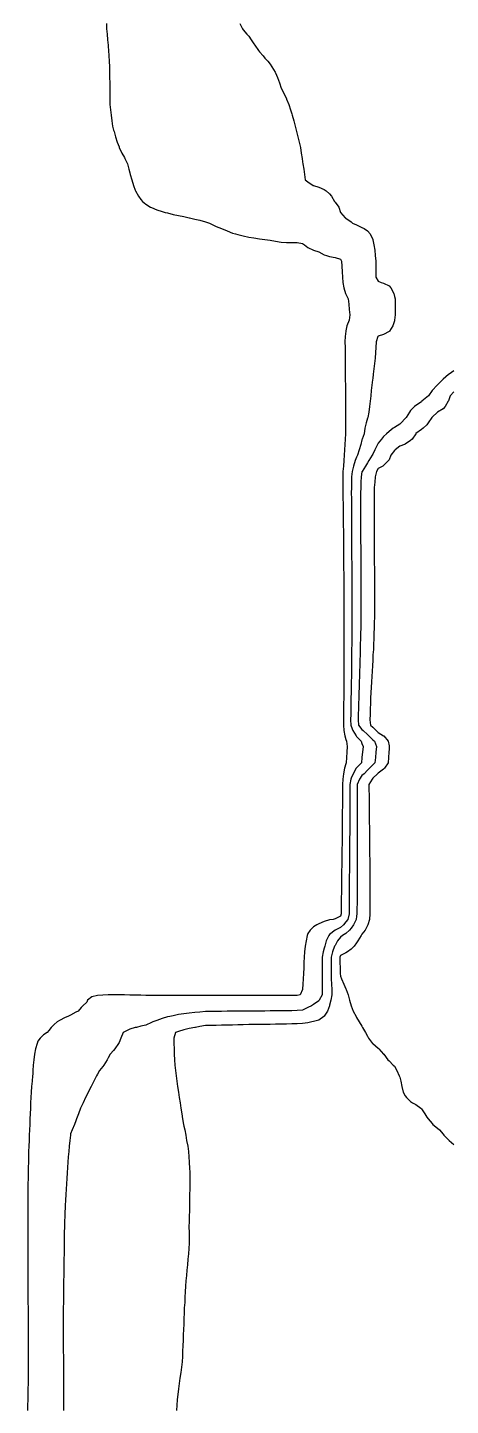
# Model space of a CAD drawing. Header units: inches. Extents: x -13671948.9 to -13671906.2, y 5686257.7 to 5686300.4.
# Drawn here: x -13671926.93 to -13671923.66, y 5686271.79 to 5686282.44 of the extents above; entities that cross this region are included whole.
import ezdxf

# ---------------------------------------------------------------- set-up
doc = ezdxf.new("R2010")
doc.units = ezdxf.units.IN
doc.header["$MEASUREMENT"] = 0

msp = doc.modelspace()

# ---------------------------------------------------------------- linework, layer by layer
for points in [[(-13671926.317, 5686282.472), (-13671926.318, 5686282.43), (-13671926.314, 5686282.389), (-13671926.31, 5686282.347), (-13671926.306, 5686282.305), (-13671926.305, 5686282.294), (-13671926.303, 5686282.264), (-13671926.3, 5686282.222), (-13671926.298, 5686282.18), (-13671926.295, 5686282.138), (-13671926.294, 5686282.097), (-13671926.294, 5686282.055), (-13671926.293, 5686282.013), (-13671926.293, 5686281.972), (-13671926.292, 5686281.93), (-13671926.291, 5686281.888), (-13671926.291, 5686281.847), (-13671926.287, 5686281.805), (-13671926.282, 5686281.763), (-13671926.277, 5686281.721), (-13671926.271, 5686281.68), (-13671926.263, 5686281.647), (-13671926.26, 5686281.638), (-13671926.249, 5686281.596), (-13671926.235, 5686281.555), (-13671926.221, 5686281.519), (-13671926.219, 5686281.513), (-13671926.199, 5686281.471), (-13671926.179, 5686281.436), (-13671926.176, 5686281.43), (-13671926.156, 5686281.388), (-13671926.146, 5686281.346), (-13671926.138, 5686281.319), (-13671926.134, 5686281.305), (-13671926.123, 5686281.263), (-13671926.11, 5686281.221), (-13671926.096, 5686281.184), (-13671926.094, 5686281.179), (-13671926.072, 5686281.138), (-13671926.054, 5686281.112), (-13671926.04, 5686281.096), (-13671926.013, 5686281.076), (-13671925.977, 5686281.054), (-13671925.971, 5686281.051), (-13671925.929, 5686281.033), (-13671925.888, 5686281.019), (-13671925.864, 5686281.013), (-13671925.846, 5686281.008), (-13671925.804, 5686280.997), (-13671925.763, 5686280.988), (-13671925.721, 5686280.98), (-13671925.679, 5686280.971), (-13671925.677, 5686280.971), (-13671925.637, 5686280.961), (-13671925.596, 5686280.952), (-13671925.554, 5686280.941), (-13671925.523, 5686280.929), (-13671925.512, 5686280.923), (-13671925.471, 5686280.903), (-13671925.431, 5686280.888), (-13671925.429, 5686280.887), (-13671925.387, 5686280.869), (-13671925.346, 5686280.853), (-13671925.322, 5686280.846), (-13671925.304, 5686280.841), (-13671925.262, 5686280.831), (-13671925.22, 5686280.822), (-13671925.179, 5686280.815), (-13671925.137, 5686280.809), (-13671925.096, 5686280.804), (-13671925.095, 5686280.804), (-13671925.054, 5686280.797), (-13671925.012, 5686280.79), (-13671924.97, 5686280.783), (-13671924.929, 5686280.781), (-13671924.887, 5686280.781), (-13671924.845, 5686280.78), (-13671924.804, 5686280.772), (-13671924.789, 5686280.762), (-13671924.762, 5686280.742), (-13671924.72, 5686280.721), (-13671924.719, 5686280.721), (-13671924.678, 5686280.707), (-13671924.637, 5686280.686), (-13671924.62, 5686280.679), (-13671924.595, 5686280.671), (-13671924.553, 5686280.663), (-13671924.512, 5686280.651), (-13671924.503, 5686280.637), (-13671924.501, 5686280.596), (-13671924.498, 5686280.554), (-13671924.496, 5686280.512), (-13671924.492, 5686280.471), (-13671924.484, 5686280.429), (-13671924.472, 5686280.387), (-13671924.47, 5686280.382), (-13671924.452, 5686280.345), (-13671924.447, 5686280.304), (-13671924.443, 5686280.262), (-13671924.439, 5686280.22), (-13671924.445, 5686280.179), (-13671924.461, 5686280.137), (-13671924.47, 5686280.097), (-13671924.47, 5686280.095), (-13671924.476, 5686280.054), (-13671924.477, 5686280.012), (-13671924.476, 5686279.97), (-13671924.476, 5686279.929), (-13671924.475, 5686279.887), (-13671924.475, 5686279.845), (-13671924.474, 5686279.803), (-13671924.474, 5686279.762), (-13671924.474, 5686279.72), (-13671924.473, 5686279.678), (-13671924.473, 5686279.637), (-13671924.473, 5686279.595), (-13671924.473, 5686279.553), (-13671924.473, 5686279.512), (-13671924.472, 5686279.47), (-13671924.472, 5686279.428), (-13671924.472, 5686279.386), (-13671924.473, 5686279.345), (-13671924.473, 5686279.303), (-13671924.475, 5686279.261), (-13671924.477, 5686279.22), (-13671924.479, 5686279.178), (-13671924.482, 5686279.136), (-13671924.486, 5686279.095), (-13671924.489, 5686279.053), (-13671924.492, 5686279.011), (-13671924.492, 5686278.97), (-13671924.492, 5686278.928), (-13671924.492, 5686278.886), (-13671924.492, 5686278.844), (-13671924.492, 5686278.803), (-13671924.491, 5686278.761), (-13671924.491, 5686278.719), (-13671924.49, 5686278.678), (-13671924.49, 5686278.636), (-13671924.49, 5686278.594), (-13671924.489, 5686278.553), (-13671924.489, 5686278.511), (-13671924.489, 5686278.469), (-13671924.488, 5686278.427), (-13671924.488, 5686278.386), (-13671924.487, 5686278.344), (-13671924.487, 5686278.302), (-13671924.487, 5686278.261), (-13671924.486, 5686278.219), (-13671924.486, 5686278.177), (-13671924.486, 5686278.136), (-13671924.486, 5686278.094), (-13671924.485, 5686278.052), (-13671924.485, 5686278.01), (-13671924.485, 5686277.969), (-13671924.485, 5686277.927), (-13671924.485, 5686277.885), (-13671924.484, 5686277.844), (-13671924.484, 5686277.802), (-13671924.484, 5686277.76), (-13671924.484, 5686277.719), (-13671924.484, 5686277.677), (-13671924.484, 5686277.635), (-13671924.484, 5686277.594), (-13671924.484, 5686277.552), (-13671924.484, 5686277.51), (-13671924.484, 5686277.468), (-13671924.485, 5686277.427), (-13671924.485, 5686277.385), (-13671924.485, 5686277.343), (-13671924.486, 5686277.302), (-13671924.486, 5686277.26), (-13671924.487, 5686277.218), (-13671924.488, 5686277.177), (-13671924.488, 5686277.135), (-13671924.489, 5686277.093), (-13671924.489, 5686277.051), (-13671924.484, 5686277.01), (-13671924.477, 5686276.968), (-13671924.47, 5686276.941), (-13671924.465, 5686276.926), (-13671924.459, 5686276.885), (-13671924.462, 5686276.843), (-13671924.465, 5686276.801), (-13671924.467, 5686276.76), (-13671924.47, 5686276.753), (-13671924.48, 5686276.718), (-13671924.487, 5686276.676), (-13671924.493, 5686276.634), (-13671924.495, 5686276.593), (-13671924.495, 5686276.551), (-13671924.496, 5686276.509), (-13671924.496, 5686276.468), (-13671924.496, 5686276.426), (-13671924.497, 5686276.384), (-13671924.497, 5686276.343), (-13671924.498, 5686276.301), (-13671924.498, 5686276.259), (-13671924.498, 5686276.218), (-13671924.499, 5686276.176), (-13671924.499, 5686276.134), (-13671924.5, 5686276.092), (-13671924.5, 5686276.051), (-13671924.5, 5686276.009), (-13671924.501, 5686275.967), (-13671924.502, 5686275.926), (-13671924.502, 5686275.884), (-13671924.503, 5686275.842), (-13671924.503, 5686275.801), (-13671924.504, 5686275.759), (-13671924.505, 5686275.717), (-13671924.505, 5686275.675), (-13671924.506, 5686275.634), (-13671924.506, 5686275.592), (-13671924.512, 5686275.576), (-13671924.553, 5686275.555), (-13671924.568, 5686275.55), (-13671924.595, 5686275.546), (-13671924.637, 5686275.535), (-13671924.678, 5686275.515), (-13671924.693, 5686275.509), (-13671924.72, 5686275.493), (-13671924.746, 5686275.467), (-13671924.762, 5686275.44), (-13671924.768, 5686275.425), (-13671924.777, 5686275.384), (-13671924.783, 5686275.342), (-13671924.788, 5686275.3), (-13671924.791, 5686275.259), (-13671924.793, 5686275.217), (-13671924.795, 5686275.175), (-13671924.796, 5686275.133), (-13671924.798, 5686275.092), (-13671924.801, 5686275.05), (-13671924.804, 5686275.012), (-13671924.805, 5686275.008), (-13671924.823, 5686274.967), (-13671924.845, 5686274.963), (-13671924.887, 5686274.962), (-13671924.929, 5686274.962), (-13671924.97, 5686274.962), (-13671925.012, 5686274.961), (-13671925.054, 5686274.961), (-13671925.095, 5686274.961), (-13671925.137, 5686274.961), (-13671925.179, 5686274.961), (-13671925.22, 5686274.961), (-13671925.262, 5686274.961), (-13671925.304, 5686274.961), (-13671925.346, 5686274.961), (-13671925.387, 5686274.961), (-13671925.429, 5686274.961), (-13671925.471, 5686274.961), (-13671925.512, 5686274.961), (-13671925.554, 5686274.961), (-13671925.596, 5686274.961), (-13671925.637, 5686274.961), (-13671925.679, 5686274.962), (-13671925.721, 5686274.962), (-13671925.763, 5686274.962), (-13671925.804, 5686274.962), (-13671925.846, 5686274.962), (-13671925.888, 5686274.962), (-13671925.929, 5686274.963), (-13671925.971, 5686274.963), (-13671926.013, 5686274.963), (-13671926.054, 5686274.964), (-13671926.096, 5686274.964), (-13671926.138, 5686274.965), (-13671926.179, 5686274.966), (-13671926.221, 5686274.966), (-13671926.263, 5686274.966), (-13671926.305, 5686274.966), (-13671926.346, 5686274.964), (-13671926.388, 5686274.961), (-13671926.43, 5686274.953), (-13671926.465, 5686274.925), (-13671926.471, 5686274.911), (-13671926.5, 5686274.883), (-13671926.513, 5686274.87), (-13671926.538, 5686274.842), (-13671926.555, 5686274.834), (-13671926.596, 5686274.811), (-13671926.616, 5686274.8), (-13671926.638, 5686274.791), (-13671926.68, 5686274.77), (-13671926.698, 5686274.758), (-13671926.722, 5686274.739), (-13671926.744, 5686274.716), (-13671926.763, 5686274.691), (-13671926.777, 5686274.675), (-13671926.805, 5686274.658), (-13671926.83, 5686274.633), (-13671926.847, 5686274.608), (-13671926.854, 5686274.591), (-13671926.867, 5686274.55), (-13671926.875, 5686274.508), (-13671926.88, 5686274.466), (-13671926.884, 5686274.425), (-13671926.887, 5686274.383), (-13671926.888, 5686274.354), (-13671926.89, 5686274.341), (-13671926.893, 5686274.299), (-13671926.897, 5686274.258), (-13671926.899, 5686274.216), (-13671926.902, 5686274.174), (-13671926.904, 5686274.133), (-13671926.906, 5686274.091), (-13671926.908, 5686274.049), (-13671926.909, 5686274.008), (-13671926.911, 5686273.966), (-13671926.913, 5686273.924), (-13671926.914, 5686273.883), (-13671926.916, 5686273.841), (-13671926.917, 5686273.799), (-13671926.919, 5686273.757), (-13671926.92, 5686273.716), (-13671926.921, 5686273.674), (-13671926.923, 5686273.632), (-13671926.923, 5686273.591), (-13671926.924, 5686273.549), (-13671926.925, 5686273.507), (-13671926.925, 5686273.466), (-13671926.925, 5686273.424), (-13671926.926, 5686273.382), (-13671926.926, 5686273.34), (-13671926.926, 5686273.299), (-13671926.926, 5686273.257), (-13671926.926, 5686273.215), (-13671926.926, 5686273.174), (-13671926.926, 5686273.132), (-13671926.926, 5686273.09), (-13671926.926, 5686273.049), (-13671926.926, 5686273.007), (-13671926.926, 5686272.965), (-13671926.926, 5686272.924), (-13671926.925, 5686272.882), (-13671926.925, 5686272.84), (-13671926.925, 5686272.798), (-13671926.925, 5686272.757), (-13671926.925, 5686272.715), (-13671926.925, 5686272.673), (-13671926.925, 5686272.632), (-13671926.925, 5686272.59), (-13671926.924, 5686272.548), (-13671926.924, 5686272.507), (-13671926.924, 5686272.465), (-13671926.924, 5686272.423), (-13671926.924, 5686272.381), (-13671926.924, 5686272.34), (-13671926.924, 5686272.298), (-13671926.924, 5686272.256), (-13671926.924, 5686272.215), (-13671926.924, 5686272.173), (-13671926.924, 5686272.131), (-13671926.924, 5686272.09), (-13671926.924, 5686272.048), (-13671926.924, 5686272.006), (-13671926.924, 5686271.964), (-13671926.925, 5686271.923), (-13671926.925, 5686271.881), (-13671926.926, 5686271.839), (-13671926.927, 5686271.798), (-13671926.927, 5686271.756)], [(-13671925.289, 5686282.472), (-13671925.268, 5686282.43), (-13671925.262, 5686282.422), (-13671925.233, 5686282.389), (-13671925.22, 5686282.373), (-13671925.201, 5686282.347), (-13671925.179, 5686282.316), (-13671925.172, 5686282.305), (-13671925.144, 5686282.264), (-13671925.137, 5686282.254), (-13671925.109, 5686282.222), (-13671925.095, 5686282.204), (-13671925.072, 5686282.18), (-13671925.054, 5686282.158), (-13671925.04, 5686282.138), (-13671925.015, 5686282.097), (-13671925.012, 5686282.091), (-13671924.997, 5686282.055), (-13671924.983, 5686282.013), (-13671924.97, 5686281.972), (-13671924.97, 5686281.972), (-13671924.947, 5686281.93), (-13671924.929, 5686281.889), (-13671924.928, 5686281.888), (-13671924.911, 5686281.847), (-13671924.897, 5686281.805), (-13671924.887, 5686281.773), (-13671924.884, 5686281.763), (-13671924.872, 5686281.721), (-13671924.862, 5686281.68), (-13671924.851, 5686281.638), (-13671924.845, 5686281.616), (-13671924.84, 5686281.596), (-13671924.829, 5686281.555), (-13671924.821, 5686281.513), (-13671924.815, 5686281.471), (-13671924.808, 5686281.43), (-13671924.804, 5686281.403), (-13671924.801, 5686281.388), (-13671924.795, 5686281.346), (-13671924.79, 5686281.305), (-13671924.784, 5686281.263), (-13671924.762, 5686281.249), (-13671924.721, 5686281.221), (-13671924.72, 5686281.221), (-13671924.678, 5686281.207), (-13671924.637, 5686281.189), (-13671924.621, 5686281.179), (-13671924.595, 5686281.157), (-13671924.58, 5686281.138), (-13671924.558, 5686281.096), (-13671924.553, 5686281.092), (-13671924.525, 5686281.054), (-13671924.512, 5686281.013), (-13671924.511, 5686281.013), (-13671924.475, 5686280.971), (-13671924.47, 5686280.968), (-13671924.428, 5686280.939), (-13671924.419, 5686280.929), (-13671924.387, 5686280.916), (-13671924.345, 5686280.896), (-13671924.327, 5686280.888), (-13671924.303, 5686280.871), (-13671924.282, 5686280.846), (-13671924.262, 5686280.804), (-13671924.261, 5686280.801), (-13671924.253, 5686280.762), (-13671924.247, 5686280.721), (-13671924.242, 5686280.679), (-13671924.239, 5686280.637), (-13671924.238, 5686280.596), (-13671924.237, 5686280.554), (-13671924.237, 5686280.512), (-13671924.22, 5686280.481), (-13671924.197, 5686280.471), (-13671924.178, 5686280.465), (-13671924.136, 5686280.445), (-13671924.121, 5686280.429), (-13671924.1, 5686280.387), (-13671924.095, 5686280.364), (-13671924.09, 5686280.345), (-13671924.089, 5686280.304), (-13671924.089, 5686280.262), (-13671924.089, 5686280.22), (-13671924.093, 5686280.179), (-13671924.095, 5686280.175), (-13671924.106, 5686280.137), (-13671924.133, 5686280.095), (-13671924.136, 5686280.092), (-13671924.178, 5686280.07), (-13671924.22, 5686280.057), (-13671924.223, 5686280.054), (-13671924.235, 5686280.012), (-13671924.238, 5686279.97), (-13671924.241, 5686279.929), (-13671924.244, 5686279.887), (-13671924.249, 5686279.845), (-13671924.253, 5686279.803), (-13671924.258, 5686279.762), (-13671924.261, 5686279.73), (-13671924.263, 5686279.72), (-13671924.268, 5686279.678), (-13671924.273, 5686279.637), (-13671924.277, 5686279.595), (-13671924.283, 5686279.553), (-13671924.288, 5686279.512), (-13671924.292, 5686279.47), (-13671924.301, 5686279.428), (-13671924.303, 5686279.422), (-13671924.313, 5686279.386), (-13671924.322, 5686279.345), (-13671924.329, 5686279.303), (-13671924.343, 5686279.261), (-13671924.345, 5686279.255), (-13671924.355, 5686279.22), (-13671924.366, 5686279.178), (-13671924.379, 5686279.136), (-13671924.387, 5686279.121), (-13671924.397, 5686279.095), (-13671924.411, 5686279.053), (-13671924.422, 5686279.011), (-13671924.425, 5686278.97), (-13671924.426, 5686278.928), (-13671924.427, 5686278.886), (-13671924.428, 5686278.844), (-13671924.427, 5686278.803), (-13671924.427, 5686278.761), (-13671924.427, 5686278.719), (-13671924.427, 5686278.678), (-13671924.426, 5686278.636), (-13671924.426, 5686278.594), (-13671924.426, 5686278.553), (-13671924.426, 5686278.511), (-13671924.425, 5686278.469), (-13671924.425, 5686278.427), (-13671924.425, 5686278.386), (-13671924.425, 5686278.344), (-13671924.424, 5686278.302), (-13671924.424, 5686278.261), (-13671924.424, 5686278.219), (-13671924.424, 5686278.177), (-13671924.424, 5686278.136), (-13671924.424, 5686278.094), (-13671924.423, 5686278.052), (-13671924.423, 5686278.01), (-13671924.423, 5686277.969), (-13671924.423, 5686277.927), (-13671924.423, 5686277.885), (-13671924.423, 5686277.844), (-13671924.423, 5686277.802), (-13671924.424, 5686277.76), (-13671924.424, 5686277.719), (-13671924.424, 5686277.677), (-13671924.425, 5686277.635), (-13671924.425, 5686277.594), (-13671924.425, 5686277.552), (-13671924.426, 5686277.51), (-13671924.427, 5686277.468), (-13671924.427, 5686277.427), (-13671924.428, 5686277.385), (-13671924.428, 5686277.374), (-13671924.429, 5686277.343), (-13671924.429, 5686277.302), (-13671924.43, 5686277.26), (-13671924.431, 5686277.218), (-13671924.432, 5686277.177), (-13671924.432, 5686277.135), (-13671924.433, 5686277.093), (-13671924.432, 5686277.051), (-13671924.428, 5686277.042), (-13671924.415, 5686277.01), (-13671924.391, 5686276.968), (-13671924.387, 5686276.962), (-13671924.352, 5686276.926), (-13671924.345, 5686276.908), (-13671924.336, 5686276.885), (-13671924.34, 5686276.843), (-13671924.345, 5686276.803), (-13671924.345, 5686276.801), (-13671924.35, 5686276.76), (-13671924.387, 5686276.72), (-13671924.389, 5686276.718), (-13671924.414, 5686276.676), (-13671924.428, 5686276.642), (-13671924.431, 5686276.634), (-13671924.439, 5686276.593), (-13671924.439, 5686276.551), (-13671924.439, 5686276.509), (-13671924.439, 5686276.468), (-13671924.439, 5686276.426), (-13671924.44, 5686276.384), (-13671924.44, 5686276.343), (-13671924.44, 5686276.301), (-13671924.44, 5686276.259), (-13671924.44, 5686276.218), (-13671924.441, 5686276.176), (-13671924.441, 5686276.134), (-13671924.441, 5686276.092), (-13671924.441, 5686276.051), (-13671924.441, 5686276.009), (-13671924.442, 5686275.967), (-13671924.442, 5686275.926), (-13671924.443, 5686275.884), (-13671924.443, 5686275.842), (-13671924.443, 5686275.801), (-13671924.444, 5686275.759), (-13671924.444, 5686275.717), (-13671924.445, 5686275.675), (-13671924.445, 5686275.634), (-13671924.445, 5686275.592), (-13671924.455, 5686275.55), (-13671924.47, 5686275.53), (-13671924.489, 5686275.509), (-13671924.512, 5686275.488), (-13671924.553, 5686275.467), (-13671924.553, 5686275.467), (-13671924.595, 5686275.434), (-13671924.602, 5686275.425), (-13671924.621, 5686275.384), (-13671924.633, 5686275.342), (-13671924.637, 5686275.327), (-13671924.644, 5686275.3), (-13671924.652, 5686275.259), (-13671924.652, 5686275.217), (-13671924.652, 5686275.175), (-13671924.652, 5686275.133), (-13671924.652, 5686275.092), (-13671924.652, 5686275.05), (-13671924.652, 5686275.008), (-13671924.652, 5686274.967), (-13671924.675, 5686274.925), (-13671924.678, 5686274.92), (-13671924.72, 5686274.892), (-13671924.736, 5686274.883), (-13671924.762, 5686274.869), (-13671924.804, 5686274.85), (-13671924.845, 5686274.845), (-13671924.887, 5686274.844), (-13671924.929, 5686274.844), (-13671924.97, 5686274.843), (-13671925.012, 5686274.843), (-13671925.054, 5686274.843), (-13671925.095, 5686274.842), (-13671925.137, 5686274.842), (-13671925.179, 5686274.842), (-13671925.181, 5686274.842), (-13671925.22, 5686274.841), (-13671925.262, 5686274.841), (-13671925.304, 5686274.84), (-13671925.346, 5686274.84), (-13671925.387, 5686274.84), (-13671925.429, 5686274.839), (-13671925.471, 5686274.839), (-13671925.512, 5686274.838), (-13671925.554, 5686274.838), (-13671925.596, 5686274.834), (-13671925.637, 5686274.83), (-13671925.679, 5686274.826), (-13671925.721, 5686274.821), (-13671925.763, 5686274.814), (-13671925.804, 5686274.805), (-13671925.829, 5686274.8), (-13671925.846, 5686274.796), (-13671925.888, 5686274.785), (-13671925.929, 5686274.77), (-13671925.959, 5686274.758), (-13671925.971, 5686274.753), (-13671926.013, 5686274.733), (-13671926.054, 5686274.724), (-13671926.085, 5686274.716), (-13671926.096, 5686274.714), (-13671926.138, 5686274.703), (-13671926.179, 5686274.682), (-13671926.19, 5686274.675), (-13671926.207, 5686274.633), (-13671926.221, 5686274.599), (-13671926.225, 5686274.591), (-13671926.253, 5686274.55), (-13671926.263, 5686274.536), (-13671926.29, 5686274.508), (-13671926.305, 5686274.481), (-13671926.313, 5686274.466), (-13671926.338, 5686274.425), (-13671926.346, 5686274.414), (-13671926.371, 5686274.383), (-13671926.388, 5686274.353), (-13671926.395, 5686274.341), (-13671926.415, 5686274.299), (-13671926.43, 5686274.27), (-13671926.436, 5686274.258), (-13671926.46, 5686274.216), (-13671926.471, 5686274.192), (-13671926.48, 5686274.174), (-13671926.499, 5686274.133), (-13671926.513, 5686274.103), (-13671926.519, 5686274.091), (-13671926.535, 5686274.049), (-13671926.55, 5686274.008), (-13671926.555, 5686273.994), (-13671926.566, 5686273.966), (-13671926.583, 5686273.924), (-13671926.596, 5686273.892), (-13671926.597, 5686273.883), (-13671926.602, 5686273.841), (-13671926.606, 5686273.799), (-13671926.609, 5686273.757), (-13671926.613, 5686273.716), (-13671926.616, 5686273.674), (-13671926.62, 5686273.632), (-13671926.622, 5686273.591), (-13671926.625, 5686273.549), (-13671926.627, 5686273.507), (-13671926.63, 5686273.466), (-13671926.632, 5686273.424), (-13671926.634, 5686273.382), (-13671926.637, 5686273.34), (-13671926.638, 5686273.312), (-13671926.639, 5686273.299), (-13671926.64, 5686273.257), (-13671926.642, 5686273.215), (-13671926.643, 5686273.174), (-13671926.644, 5686273.132), (-13671926.644, 5686273.09), (-13671926.645, 5686273.049), (-13671926.646, 5686273.007), (-13671926.646, 5686272.965), (-13671926.647, 5686272.924), (-13671926.647, 5686272.882), (-13671926.648, 5686272.84), (-13671926.648, 5686272.798), (-13671926.649, 5686272.757), (-13671926.65, 5686272.715), (-13671926.65, 5686272.673), (-13671926.651, 5686272.632), (-13671926.651, 5686272.59), (-13671926.652, 5686272.548), (-13671926.652, 5686272.507), (-13671926.652, 5686272.465), (-13671926.653, 5686272.423), (-13671926.653, 5686272.381), (-13671926.652, 5686272.34), (-13671926.652, 5686272.298), (-13671926.652, 5686272.256), (-13671926.652, 5686272.215), (-13671926.651, 5686272.173), (-13671926.651, 5686272.131), (-13671926.65, 5686272.09), (-13671926.65, 5686272.048), (-13671926.65, 5686272.006), (-13671926.65, 5686271.964), (-13671926.65, 5686271.923), (-13671926.649, 5686271.881), (-13671926.649, 5686271.839), (-13671926.649, 5686271.798), (-13671926.649, 5686271.756)], [(-13671923.636, 5686279.789), (-13671923.673, 5686279.762), (-13671923.678, 5686279.759), (-13671923.719, 5686279.723), (-13671923.723, 5686279.72), (-13671923.761, 5686279.681), (-13671923.764, 5686279.678), (-13671923.802, 5686279.637), (-13671923.803, 5686279.636), (-13671923.832, 5686279.595), (-13671923.844, 5686279.584), (-13671923.882, 5686279.553), (-13671923.886, 5686279.55), (-13671923.928, 5686279.521), (-13671923.94, 5686279.512), (-13671923.97, 5686279.481), (-13671923.978, 5686279.47), (-13671924.005, 5686279.428), (-13671924.011, 5686279.421), (-13671924.042, 5686279.386), (-13671924.053, 5686279.376), (-13671924.095, 5686279.35), (-13671924.103, 5686279.345), (-13671924.136, 5686279.321), (-13671924.155, 5686279.303), (-13671924.178, 5686279.28), (-13671924.194, 5686279.261), (-13671924.22, 5686279.229), (-13671924.225, 5686279.22), (-13671924.245, 5686279.178), (-13671924.261, 5686279.145), (-13671924.266, 5686279.136), (-13671924.293, 5686279.095), (-13671924.303, 5686279.078), (-13671924.319, 5686279.053), (-13671924.344, 5686279.011), (-13671924.345, 5686279.007), (-13671924.351, 5686278.97), (-13671924.353, 5686278.928), (-13671924.355, 5686278.886), (-13671924.357, 5686278.844), (-13671924.357, 5686278.803), (-13671924.357, 5686278.761), (-13671924.357, 5686278.719), (-13671924.356, 5686278.678), (-13671924.356, 5686278.636), (-13671924.356, 5686278.594), (-13671924.356, 5686278.553), (-13671924.356, 5686278.511), (-13671924.356, 5686278.469), (-13671924.355, 5686278.427), (-13671924.355, 5686278.386), (-13671924.355, 5686278.344), (-13671924.355, 5686278.302), (-13671924.355, 5686278.261), (-13671924.355, 5686278.219), (-13671924.354, 5686278.177), (-13671924.354, 5686278.136), (-13671924.354, 5686278.094), (-13671924.354, 5686278.052), (-13671924.354, 5686278.01), (-13671924.354, 5686277.969), (-13671924.354, 5686277.927), (-13671924.355, 5686277.885), (-13671924.355, 5686277.844), (-13671924.355, 5686277.802), (-13671924.356, 5686277.76), (-13671924.357, 5686277.719), (-13671924.358, 5686277.677), (-13671924.359, 5686277.635), (-13671924.36, 5686277.594), (-13671924.361, 5686277.552), (-13671924.362, 5686277.51), (-13671924.364, 5686277.468), (-13671924.365, 5686277.427), (-13671924.366, 5686277.385), (-13671924.368, 5686277.343), (-13671924.369, 5686277.302), (-13671924.37, 5686277.26), (-13671924.371, 5686277.218), (-13671924.373, 5686277.177), (-13671924.374, 5686277.135), (-13671924.375, 5686277.093), (-13671924.371, 5686277.051), (-13671924.345, 5686277.017), (-13671924.337, 5686277.01), (-13671924.303, 5686276.978), (-13671924.293, 5686276.968), (-13671924.261, 5686276.938), (-13671924.249, 5686276.926), (-13671924.233, 5686276.885), (-13671924.237, 5686276.843), (-13671924.241, 5686276.801), (-13671924.246, 5686276.76), (-13671924.261, 5686276.744), (-13671924.287, 5686276.718), (-13671924.303, 5686276.702), (-13671924.329, 5686276.676), (-13671924.345, 5686276.661), (-13671924.365, 5686276.634), (-13671924.381, 5686276.593), (-13671924.381, 5686276.551), (-13671924.381, 5686276.509), (-13671924.381, 5686276.468), (-13671924.381, 5686276.426), (-13671924.381, 5686276.384), (-13671924.381, 5686276.343), (-13671924.381, 5686276.301), (-13671924.381, 5686276.259), (-13671924.381, 5686276.218), (-13671924.381, 5686276.176), (-13671924.381, 5686276.134), (-13671924.381, 5686276.092), (-13671924.381, 5686276.051), (-13671924.381, 5686276.009), (-13671924.381, 5686275.967), (-13671924.382, 5686275.926), (-13671924.382, 5686275.884), (-13671924.382, 5686275.842), (-13671924.383, 5686275.801), (-13671924.383, 5686275.759), (-13671924.383, 5686275.717), (-13671924.383, 5686275.675), (-13671924.384, 5686275.634), (-13671924.384, 5686275.592), (-13671924.387, 5686275.576), (-13671924.39, 5686275.55), (-13671924.411, 5686275.509), (-13671924.428, 5686275.483), (-13671924.442, 5686275.467), (-13671924.47, 5686275.442), (-13671924.496, 5686275.425), (-13671924.512, 5686275.412), (-13671924.534, 5686275.384), (-13671924.553, 5686275.348), (-13671924.556, 5686275.342), (-13671924.573, 5686275.3), (-13671924.584, 5686275.259), (-13671924.584, 5686275.217), (-13671924.583, 5686275.175), (-13671924.583, 5686275.133), (-13671924.582, 5686275.092), (-13671924.58, 5686275.05), (-13671924.579, 5686275.008), (-13671924.578, 5686274.967), (-13671924.586, 5686274.925), (-13671924.595, 5686274.888), (-13671924.597, 5686274.883), (-13671924.612, 5686274.842), (-13671924.637, 5686274.802), (-13671924.639, 5686274.8), (-13671924.678, 5686274.772), (-13671924.72, 5686274.761), (-13671924.733, 5686274.758), (-13671924.762, 5686274.752), (-13671924.804, 5686274.745), (-13671924.845, 5686274.742), (-13671924.887, 5686274.742), (-13671924.929, 5686274.741), (-13671924.97, 5686274.74), (-13671925.012, 5686274.74), (-13671925.054, 5686274.739), (-13671925.095, 5686274.739), (-13671925.137, 5686274.738), (-13671925.179, 5686274.737), (-13671925.22, 5686274.737), (-13671925.262, 5686274.736), (-13671925.304, 5686274.735), (-13671925.346, 5686274.734), (-13671925.387, 5686274.734), (-13671925.429, 5686274.733), (-13671925.471, 5686274.731), (-13671925.512, 5686274.73), (-13671925.554, 5686274.729), (-13671925.596, 5686274.723), (-13671925.63, 5686274.716), (-13671925.637, 5686274.715), (-13671925.679, 5686274.707), (-13671925.721, 5686274.697), (-13671925.763, 5686274.683), (-13671925.784, 5686274.675), (-13671925.797, 5686274.633), (-13671925.797, 5686274.591), (-13671925.796, 5686274.55), (-13671925.795, 5686274.508), (-13671925.792, 5686274.466), (-13671925.789, 5686274.425), (-13671925.785, 5686274.383), (-13671925.78, 5686274.341), (-13671925.775, 5686274.299), (-13671925.769, 5686274.258), (-13671925.763, 5686274.216), (-13671925.763, 5686274.215), (-13671925.757, 5686274.174), (-13671925.75, 5686274.133), (-13671925.743, 5686274.091), (-13671925.737, 5686274.049), (-13671925.73, 5686274.008), (-13671925.723, 5686273.966), (-13671925.721, 5686273.952), (-13671925.713, 5686273.924), (-13671925.706, 5686273.883), (-13671925.699, 5686273.841), (-13671925.691, 5686273.799), (-13671925.685, 5686273.757), (-13671925.682, 5686273.716), (-13671925.68, 5686273.674), (-13671925.679, 5686273.667), (-13671925.676, 5686273.632), (-13671925.675, 5686273.591), (-13671925.675, 5686273.549), (-13671925.675, 5686273.507), (-13671925.675, 5686273.466), (-13671925.676, 5686273.424), (-13671925.677, 5686273.382), (-13671925.677, 5686273.34), (-13671925.678, 5686273.299), (-13671925.679, 5686273.258), (-13671925.679, 5686273.257), (-13671925.68, 5686273.215), (-13671925.681, 5686273.174), (-13671925.68, 5686273.132), (-13671925.68, 5686273.09), (-13671925.68, 5686273.049), (-13671925.682, 5686273.007), (-13671925.685, 5686272.965), (-13671925.689, 5686272.924), (-13671925.693, 5686272.882), (-13671925.697, 5686272.84), (-13671925.701, 5686272.798), (-13671925.705, 5686272.757), (-13671925.708, 5686272.715), (-13671925.71, 5686272.673), (-13671925.712, 5686272.632), (-13671925.714, 5686272.59), (-13671925.717, 5686272.548), (-13671925.719, 5686272.507), (-13671925.721, 5686272.466), (-13671925.721, 5686272.465), (-13671925.722, 5686272.423), (-13671925.723, 5686272.381), (-13671925.725, 5686272.34), (-13671925.726, 5686272.298), (-13671925.728, 5686272.256), (-13671925.73, 5686272.215), (-13671925.732, 5686272.173), (-13671925.734, 5686272.131), (-13671925.739, 5686272.09), (-13671925.744, 5686272.048), (-13671925.751, 5686272.006), (-13671925.758, 5686271.964), (-13671925.762, 5686271.923), (-13671925.763, 5686271.92), (-13671925.767, 5686271.881), (-13671925.773, 5686271.839), (-13671925.776, 5686271.798), (-13671925.777, 5686271.756)], [(-13671923.636, 5686279.625), (-13671923.665, 5686279.595), (-13671923.678, 5686279.556), (-13671923.679, 5686279.553), (-13671923.703, 5686279.512), (-13671923.719, 5686279.495), (-13671923.761, 5686279.47), (-13671923.762, 5686279.47), (-13671923.803, 5686279.431), (-13671923.806, 5686279.428), (-13671923.833, 5686279.386), (-13671923.844, 5686279.372), (-13671923.873, 5686279.345), (-13671923.886, 5686279.335), (-13671923.928, 5686279.304), (-13671923.928, 5686279.303), (-13671923.957, 5686279.261), (-13671923.97, 5686279.249), (-13671924.011, 5686279.222), (-13671924.016, 5686279.22), (-13671924.053, 5686279.206), (-13671924.09, 5686279.178), (-13671924.095, 5686279.173), (-13671924.121, 5686279.136), (-13671924.136, 5686279.102), (-13671924.141, 5686279.095), (-13671924.178, 5686279.056), (-13671924.183, 5686279.053), (-13671924.22, 5686279.033), (-13671924.234, 5686279.011), (-13671924.244, 5686278.97), (-13671924.247, 5686278.928), (-13671924.25, 5686278.886), (-13671924.252, 5686278.844), (-13671924.252, 5686278.803), (-13671924.252, 5686278.761), (-13671924.252, 5686278.719), (-13671924.252, 5686278.678), (-13671924.252, 5686278.636), (-13671924.251, 5686278.594), (-13671924.251, 5686278.553), (-13671924.251, 5686278.511), (-13671924.251, 5686278.469), (-13671924.25, 5686278.427), (-13671924.25, 5686278.386), (-13671924.25, 5686278.344), (-13671924.25, 5686278.302), (-13671924.249, 5686278.261), (-13671924.249, 5686278.219), (-13671924.249, 5686278.177), (-13671924.249, 5686278.136), (-13671924.249, 5686278.094), (-13671924.248, 5686278.052), (-13671924.248, 5686278.01), (-13671924.248, 5686277.969), (-13671924.249, 5686277.927), (-13671924.249, 5686277.885), (-13671924.25, 5686277.844), (-13671924.251, 5686277.802), (-13671924.253, 5686277.76), (-13671924.254, 5686277.719), (-13671924.256, 5686277.677), (-13671924.257, 5686277.635), (-13671924.26, 5686277.594), (-13671924.261, 5686277.562), (-13671924.262, 5686277.552), (-13671924.264, 5686277.51), (-13671924.267, 5686277.468), (-13671924.269, 5686277.427), (-13671924.271, 5686277.385), (-13671924.274, 5686277.343), (-13671924.276, 5686277.302), (-13671924.278, 5686277.26), (-13671924.28, 5686277.218), (-13671924.282, 5686277.177), (-13671924.283, 5686277.135), (-13671924.285, 5686277.093), (-13671924.279, 5686277.051), (-13671924.261, 5686277.035), (-13671924.235, 5686277.01), (-13671924.22, 5686276.995), (-13671924.178, 5686276.969), (-13671924.176, 5686276.968), (-13671924.143, 5686276.926), (-13671924.136, 5686276.89), (-13671924.135, 5686276.885), (-13671924.136, 5686276.865), (-13671924.137, 5686276.843), (-13671924.14, 5686276.801), (-13671924.142, 5686276.76), (-13671924.17, 5686276.718), (-13671924.178, 5686276.71), (-13671924.22, 5686276.681), (-13671924.225, 5686276.676), (-13671924.261, 5686276.64), (-13671924.266, 5686276.634), (-13671924.291, 5686276.593), (-13671924.291, 5686276.551), (-13671924.29, 5686276.509), (-13671924.29, 5686276.468), (-13671924.29, 5686276.426), (-13671924.29, 5686276.384), (-13671924.289, 5686276.343), (-13671924.289, 5686276.301), (-13671924.288, 5686276.259), (-13671924.288, 5686276.218), (-13671924.287, 5686276.176), (-13671924.287, 5686276.134), (-13671924.286, 5686276.092), (-13671924.286, 5686276.051), (-13671924.285, 5686276.009), (-13671924.285, 5686275.967), (-13671924.285, 5686275.926), (-13671924.285, 5686275.884), (-13671924.285, 5686275.842), (-13671924.285, 5686275.801), (-13671924.285, 5686275.759), (-13671924.285, 5686275.717), (-13671924.285, 5686275.675), (-13671924.284, 5686275.634), (-13671924.284, 5686275.592), (-13671924.287, 5686275.55), (-13671924.301, 5686275.509), (-13671924.303, 5686275.502), (-13671924.321, 5686275.467), (-13671924.345, 5686275.436), (-13671924.352, 5686275.425), (-13671924.378, 5686275.384), (-13671924.387, 5686275.37), (-13671924.406, 5686275.342), (-13671924.428, 5686275.32), (-13671924.457, 5686275.3), (-13671924.47, 5686275.291), (-13671924.512, 5686275.271), (-13671924.517, 5686275.259), (-13671924.515, 5686275.217), (-13671924.514, 5686275.175), (-13671924.513, 5686275.133), (-13671924.512, 5686275.111), (-13671924.504, 5686275.092), (-13671924.485, 5686275.05), (-13671924.47, 5686275.013), (-13671924.468, 5686275.008), (-13671924.453, 5686274.967), (-13671924.442, 5686274.925), (-13671924.429, 5686274.883), (-13671924.428, 5686274.882), (-13671924.412, 5686274.842), (-13671924.391, 5686274.8), (-13671924.387, 5686274.792), (-13671924.367, 5686274.758), (-13671924.345, 5686274.725), (-13671924.34, 5686274.716), (-13671924.317, 5686274.675), (-13671924.303, 5686274.648), (-13671924.295, 5686274.633), (-13671924.263, 5686274.591), (-13671924.261, 5686274.59), (-13671924.22, 5686274.554), (-13671924.216, 5686274.55), (-13671924.178, 5686274.51), (-13671924.176, 5686274.508), (-13671924.145, 5686274.466), (-13671924.136, 5686274.457), (-13671924.105, 5686274.425), (-13671924.095, 5686274.415), (-13671924.075, 5686274.383), (-13671924.057, 5686274.341), (-13671924.053, 5686274.332), (-13671924.046, 5686274.299), (-13671924.037, 5686274.258), (-13671924.026, 5686274.216), (-13671924.011, 5686274.188), (-13671924.002, 5686274.174), (-13671923.97, 5686274.142), (-13671923.955, 5686274.133), (-13671923.928, 5686274.119), (-13671923.89, 5686274.091), (-13671923.886, 5686274.086), (-13671923.859, 5686274.049), (-13671923.844, 5686274.023), (-13671923.834, 5686274.008), (-13671923.803, 5686273.972), (-13671923.797, 5686273.966), (-13671923.761, 5686273.937), (-13671923.746, 5686273.924), (-13671923.719, 5686273.89), (-13671923.713, 5686273.883), (-13671923.678, 5686273.846), (-13671923.673, 5686273.841), (-13671923.636, 5686273.81)]]:
    msp.add_lwpolyline(points)

doc.saveas('drawing.dxf')
